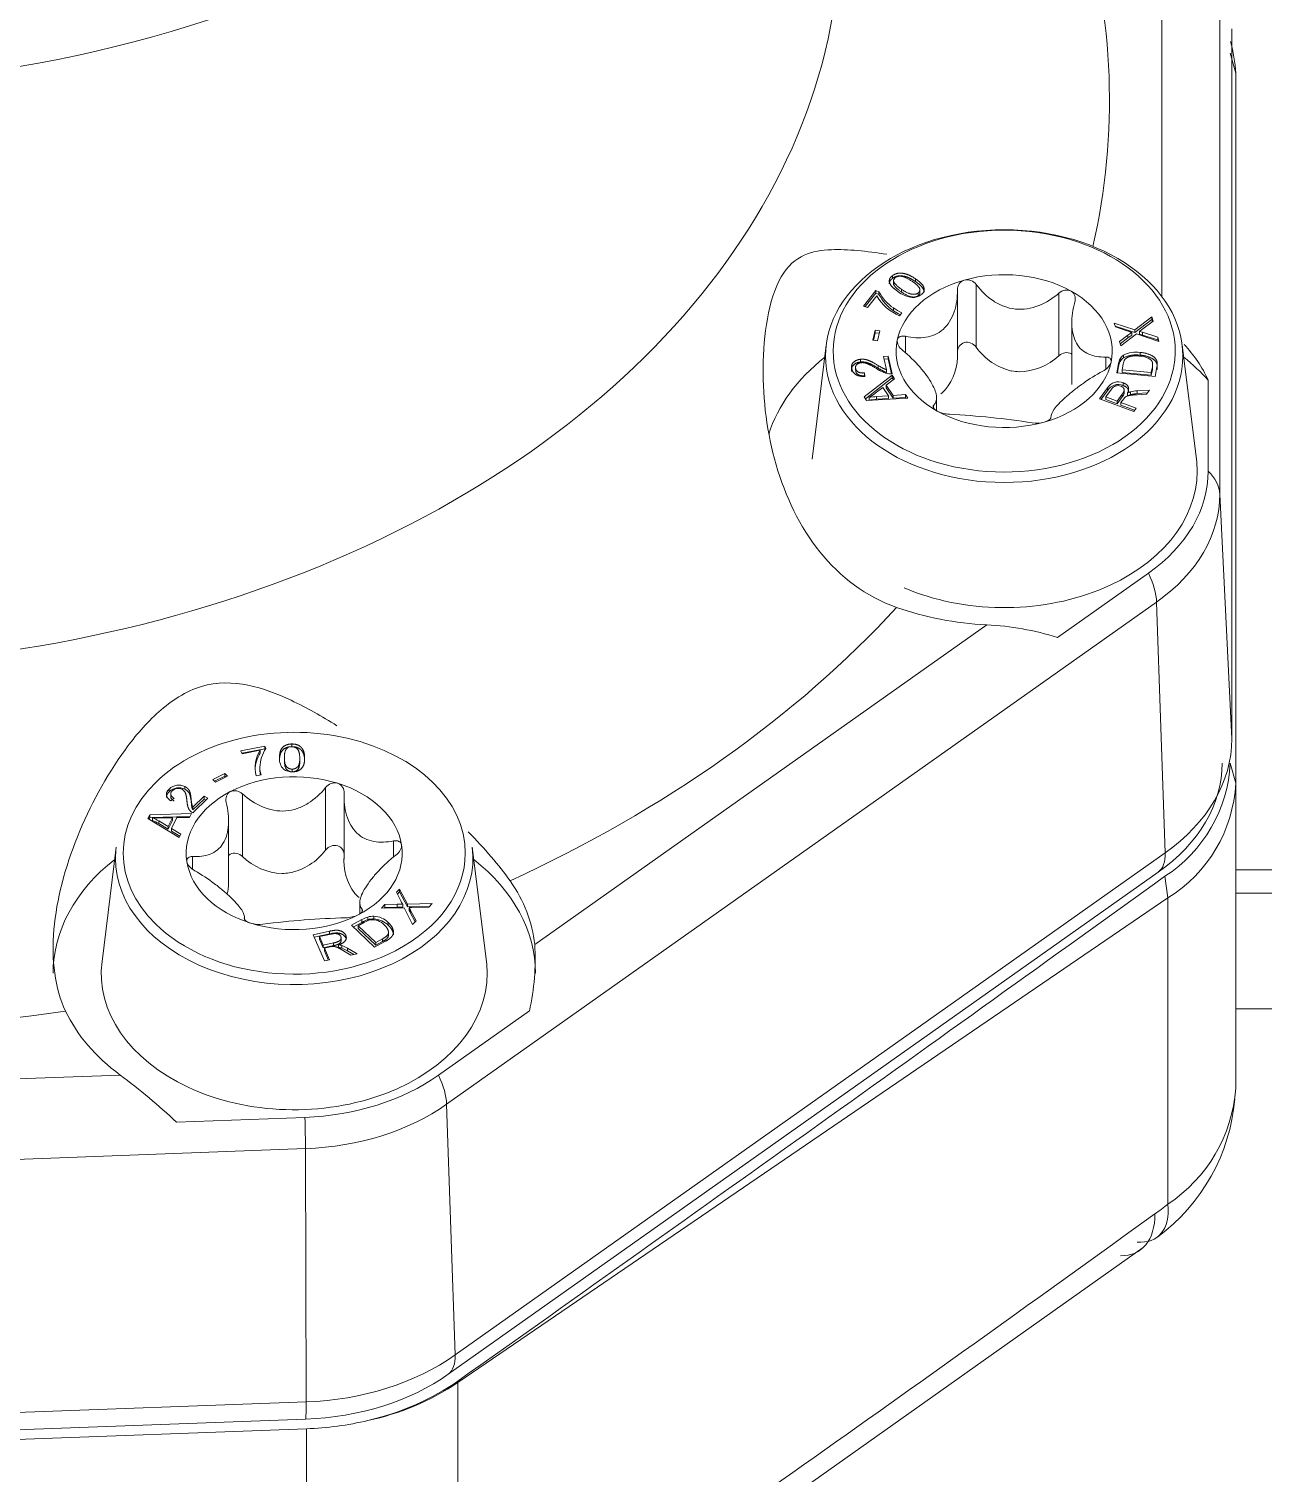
# Model space of a CAD drawing. Header units: millimetres. Extents: x 113490 to 142599, y -20467 to 115.
# Drawn here: x 125844.9 to 125876.88, y -7414.4 to -7376.98 of the extents above; entities that cross this region are included whole.
import ezdxf

# ---------------------------------------------------------------- set-up
doc = ezdxf.new("R2010")
doc.units = ezdxf.units.MM
doc.layers.add('DV1_0', color=7, linetype='Continuous')

msp = doc.modelspace()

# ---------------------------------------------------------------- linework, layer by layer
at = {"layer": 'DV1_0', "color": 7, "linetype": 'Continuous', "lineweight": 20}
for p, q in [((125875.759, -7389.039), (125875.759, -7370.638)), ((125874.26, -7372.958), (125874.26, -7383.917)), ((125876.072, -7376.979), (125876.072, -7395.379)), ((125867.279, -7383.372), (125867.279, -7383.443)), ((125867.509, -7383.724), (125867.509, -7383.794)), ((125867.873, -7383.455), (125867.873, -7383.526)), ((125869.448, -7383.606), (125869.448, -7385.225)), ((125867.943, -7383.822), (125867.943, -7383.893)), ((125871.593, -7383.828), (125871.593, -7385.447)), ((125867.618, -7384.945), (125867.618, -7385.383)), ((125866.446, -7385.54), (125866.446, -7385.611)), ((125872.804, -7385.481), (125872.804, -7385.799)), ((125873.139, -7385.652), (125873.139, -7385.722)), ((125873.694, -7385.361), (125873.694, -7385.432)), ((125866.324, -7385.78), (125866.324, -7385.851)), ((125874.013, -7385.735), (125874.013, -7385.805)), ((125872.852, -7386.283), (125872.852, -7386.354)), ((125873.259, -7386.15), (125873.259, -7386.221)), ((125868.344, -7386.735), (125868.344, -7386.803)), ((125873.23, -7386.445), (125873.23, -7386.516)), ((125876.072, -7395.379), (125875.759, -7389.039)), ((125855.723, -7404.843), (125874.123, -7391.832)), ((125874.345, -7398.329), (125874.123, -7391.832)), ((125869.72, -7392.423), (125858.006, -7400.705)), ((125851.71, -7395.508), (125851.71, -7395.579)), ((125851.518, -7395.871), (125851.518, -7395.942)), ((125851.723, -7396.159), (125851.723, -7396.23)), ((125848.534, -7396.674), (125848.534, -7396.745)), ((125848.942, -7396.611), (125848.942, -7396.682)), ((125850.433, -7396.804), (125850.433, -7398.424)), ((125852.587, -7396.637), (125852.587, -7398.256)), ((125854.348, -7398.021), (125854.348, -7398.44)), ((125874.345, -7398.329), (125855.944, -7411.34)), ((125849.139, -7398.426), (125849.139, -7398.754)), ((125924.876, -7398.77), (125876.173, -7398.77)), ((125874.416, -7399.498), (125874.339, -7398.934)), ((125856.015, -7412.055), (125874.416, -7399.498)), ((125874.416, -7399.498), (125874.416, -7407.43)), ((125853.534, -7399.791), (125853.534, -7399.843)), ((125853.529, -7400.059), (125853.529, -7400.13)), ((125854.211, -7400.135), (125854.211, -7400.206)), ((125852.691, -7400.359), (125852.691, -7400.43)), ((125853.111, -7400.47), (125853.111, -7400.541)), ((125854.059, -7400.558), (125854.059, -7400.629)), ((125852.794, -7400.663), (125852.794, -7400.734)), ((125847.264, -7404.087), (125838.761, -7404.402)), ((125855.944, -7411.34), (125855.723, -7404.843)), ((125838.761, -7406.487), (125852.065, -7405.994)), ((125852.081, -7412.556), (125852.065, -7405.994)), ((125856.015, -7412.055), (125856.015, -7412.015)), ((125856.015, -7412.055), (125856.015, -7420.442)), ((125852.081, -7412.556), (125838.761, -7413.05)), ((125852.087, -7413.253), (125852.087, -7421.67))]:
    msp.add_line(p, q, dxfattribs=at)
at = {"layer": 'DV1_0', "color": 7, "linetype": 'Continuous', "lineweight": 15}
for p, q in [((125876.073, -7395.416), (125876.073, -7377.016)), ((125876.173, -7378.126), (125876.032, -7377.605)), ((125876.173, -7396.527), (125876.173, -7378.126)), ((125866.53, -7384.16), (125866.844, -7383.76)), ((125866.844, -7383.76), (125866.844, -7383.83)), ((125866.844, -7383.76), (125866.927, -7383.792)), ((125866.927, -7383.792), (125866.927, -7383.863)), ((125867.305, -7383.469), (125867.305, -7383.602)), ((125867.31, -7383.526), (125867.31, -7383.597)), ((125867.987, -7383.813), (125867.987, -7383.742)), ((125868.962, -7383.743), (125868.962, -7385.362)), ((125866.634, -7384.2), (125866.53, -7384.16)), ((125866.844, -7383.83), (125866.573, -7384.176)), ((125866.871, -7383.898), (125866.634, -7384.2)), ((125866.927, -7383.863), (125866.844, -7383.83)), ((125867.305, -7384.21), (125867.305, -7384.281)), ((125867.522, -7384.334), (125867.461, -7384.412)), ((125873.561, -7384.776), (125873.999, -7384.442)), ((125873.999, -7384.512), (125873.561, -7384.846)), ((125874.032, -7384.554), (125873.733, -7384.78)), ((125873.999, -7384.442), (125874.032, -7384.554)), ((125873.999, -7384.442), (125873.999, -7384.512)), ((125874.015, -7384.567), (125873.999, -7384.512)), ((125866.767, -7385.047), (125866.832, -7384.784)), ((125866.832, -7384.855), (125866.784, -7385.049)), ((125866.832, -7384.784), (125866.832, -7384.855)), ((125866.832, -7384.784), (125866.953, -7384.799)), ((125866.937, -7384.867), (125866.832, -7384.855)), ((125866.953, -7384.799), (125866.889, -7385.062)), ((125871.925, -7384.582), (125871.925, -7386.197)), ((125873.054, -7384.703), (125873.025, -7384.603)), ((125873.025, -7384.603), (125873.561, -7384.776)), ((125873.561, -7384.846), (125873.048, -7384.681)), ((125873.355, -7384.803), (125873.054, -7384.703)), ((125873.164, -7385.079), (125873.378, -7384.916)), ((125873.598, -7384.883), (125873.195, -7385.188)), ((125873.378, -7384.916), (125873.378, -7384.986)), ((125873.482, -7384.843), (125873.482, -7384.913)), ((125873.561, -7384.776), (125873.561, -7384.846)), ((125874.184, -7385.077), (125873.598, -7384.883)), ((125873.734, -7384.78), (125873.682, -7384.818)), ((125873.682, -7384.818), (125873.761, -7384.84)), ((125873.682, -7384.818), (125873.682, -7384.889)), ((125873.761, -7384.911), (125873.682, -7384.889)), ((125873.761, -7384.841), (125874.152, -7384.967)), ((125873.761, -7384.841), (125873.761, -7384.911)), ((125874.152, -7385.037), (125873.761, -7384.911)), ((125865.56, -7385.171), (125865.192, -7388.13)), ((125866.889, -7385.062), (125866.767, -7385.047)), ((125873.195, -7385.188), (125873.164, -7385.079)), ((125873.378, -7384.986), (125873.18, -7385.137)), ((125874.152, -7384.967), (125874.184, -7385.077)), ((125874.152, -7384.967), (125874.152, -7385.037)), ((125874.161, -7385.069), (125874.152, -7385.037)), ((125875.154, -7388.13), (125874.786, -7385.171)), ((125867.046, -7385.469), (125867.162, -7385.455)), ((125867.126, -7385.811), (125867.046, -7385.469)), ((125867.162, -7385.526), (125867.062, -7385.538)), ((125867.162, -7385.455), (125867.162, -7385.526)), ((125867.162, -7385.455), (125867.27, -7385.916)), ((125867.254, -7385.918), (125867.162, -7385.526)), ((125873.092, -7385.893), (125873.139, -7385.652)), ((125873.177, -7385.528), (125873.177, -7385.599)), ((125873.255, -7385.664), (125873.227, -7385.811)), ((125873.268, -7385.432), (125873.268, -7385.503)), ((125874.02, -7385.736), (125874.02, -7385.666)), ((125866.32, -7385.752), (125866.32, -7385.822)), ((125866.542, -7386.515), (125867.267, -7385.949)), ((125866.553, -7385.893), (125866.553, -7385.964)), ((125866.553, -7385.893), (125866.561, -7385.983)), ((125866.555, -7385.981), (125866.553, -7385.964)), ((125867.267, -7386.019), (125866.574, -7386.561)), ((125866.905, -7385.698), (125866.905, -7385.768)), ((125867.332, -7386.045), (125867.11, -7386.211)), ((125867.126, -7385.811), (125867.126, -7385.881)), ((125867.267, -7385.949), (125867.267, -7386.019)), ((125867.267, -7385.949), (125867.332, -7386.045)), ((125867.3, -7386.069), (125867.267, -7386.019)), ((125874.083, -7385.989), (125873.092, -7385.893)), ((125873.139, -7385.722), (125873.105, -7385.894)), ((125873.227, -7385.811), (125873.984, -7385.884)), ((125873.227, -7385.811), (125873.227, -7385.882)), ((125873.227, -7385.882), (125873.984, -7385.955)), ((125873.984, -7385.884), (125874.013, -7385.735)), ((125873.984, -7385.955), (125874.013, -7385.805)), ((125873.984, -7385.884), (125873.984, -7385.955)), ((125874.132, -7385.735), (125874.083, -7385.989)), ((125867.03, -7386.27), (125866.826, -7386.422)), ((125867.178, -7386.487), (125867.03, -7386.27)), ((125867.11, -7386.211), (125867.11, -7386.282)), ((125867.11, -7386.211), (125867.291, -7386.479)), ((125867.291, -7386.549), (125867.11, -7386.282)), ((125872.646, -7386.561), (125872.852, -7386.283)), ((125872.852, -7386.354), (125872.687, -7386.576)), ((125872.952, -7386.316), (125872.805, -7386.515)), ((125873.281, -7386.404), (125873.281, -7386.333)), ((125873.369, -7386.416), (125873.369, -7386.487)), ((125873.45, -7386.383), (125873.45, -7386.453)), ((125873.619, -7386.358), (125873.94, -7386.339)), ((125873.619, -7386.358), (125873.619, -7386.428)), ((125873.886, -7386.413), (125873.619, -7386.428)), ((125873.94, -7386.339), (125873.864, -7386.442)), ((125875.46, -7386.082), (125875.46, -7388.439)), ((125866.604, -7386.606), (125866.542, -7386.515)), ((125867.672, -7386.545), (125866.604, -7386.606)), ((125866.669, -7386.53), (125866.669, -7386.601)), ((125866.865, -7386.506), (125867.178, -7386.487)), ((125866.865, -7386.506), (125866.865, -7386.577)), ((125866.865, -7386.577), (125867.178, -7386.558)), ((125867.178, -7386.487), (125867.178, -7386.558)), ((125867.291, -7386.479), (125867.611, -7386.456)), ((125867.291, -7386.479), (125867.291, -7386.549)), ((125867.611, -7386.527), (125867.291, -7386.549)), ((125867.611, -7386.456), (125867.611, -7386.527)), ((125867.611, -7386.456), (125867.672, -7386.545)), ((125867.626, -7386.548), (125867.611, -7386.527)), ((125868.422, -7386.871), (125868.422, -7386.535)), ((125873.531, -7386.89), (125872.646, -7386.561)), ((125872.805, -7386.515), (125873.098, -7386.623)), ((125872.805, -7386.515), (125872.805, -7386.585)), ((125872.805, -7386.585), (125873.098, -7386.694)), ((125873.098, -7386.623), (125873.23, -7386.445)), ((125873.098, -7386.694), (125873.23, -7386.516)), ((125873.098, -7386.623), (125873.098, -7386.694)), ((125873.271, -7386.565), (125873.199, -7386.661)), ((125873.199, -7386.661), (125873.593, -7386.807)), ((125873.199, -7386.661), (125873.199, -7386.732)), ((125873.552, -7386.862), (125873.199, -7386.732)), ((125873.593, -7386.807), (125873.531, -7386.89)), ((125873.864, -7386.442), (125873.618, -7386.457)), ((125873.912, -7391.083), (125871.555, -7392.749)), ((125850.391, -7395.685), (125851.014, -7395.562)), ((125850.423, -7395.765), (125850.391, -7395.685)), ((125851.014, -7395.633), (125850.417, -7395.75)), ((125850.894, -7395.672), (125850.423, -7395.765)), ((125850.894, -7395.672), (125850.894, -7395.743)), ((125851.014, -7395.562), (125851.014, -7395.633)), ((125851.014, -7395.562), (125851.04, -7395.627)), ((125851.025, -7395.659), (125851.014, -7395.633)), ((125850.884, -7396.122), (125850.884, -7396.193)), ((125851.517, -7395.853), (125851.517, -7395.923)), ((125851.916, -7395.959), (125851.916, -7395.888)), ((125876.173, -7396.527), (125876.032, -7396.005)), ((125849.664, -7396.427), (125849.974, -7396.275)), ((125849.734, -7396.499), (125849.664, -7396.427)), ((125849.974, -7396.345), (125849.71, -7396.475)), ((125850.045, -7396.346), (125849.734, -7396.499)), ((125849.974, -7396.275), (125849.974, -7396.345)), ((125849.974, -7396.275), (125850.045, -7396.346)), ((125849.998, -7396.369), (125849.974, -7396.345)), ((125850.912, -7396.306), (125850.791, -7396.331)), ((125876.173, -7396.527), (125876.173, -7404.43)), ((125848.572, -7396.802), (125848.572, -7396.872)), ((125848.662, -7396.913), (125848.577, -7396.98)), ((125849.53, -7396.912), (125849.142, -7397.29)), ((125849.147, -7397.144), (125849.435, -7396.863)), ((125849.435, -7396.863), (125849.53, -7396.912)), ((125849.435, -7396.863), (125849.435, -7396.934)), ((125853.064, -7396.869), (125853.064, -7398.492)), ((125849.105, -7396.953), (125849.105, -7397.024)), ((125849.435, -7396.934), (125849.147, -7397.214)), ((125849.147, -7397.144), (125849.147, -7397.214)), ((125849.483, -7396.959), (125849.435, -7396.934)), ((125847.979, -7397.44), (125848.028, -7397.344)), ((125848.79, -7397.934), (125847.979, -7397.44)), ((125848.028, -7397.415), (125848.007, -7397.457)), ((125848.028, -7397.344), (125849.107, -7397.312)), ((125848.028, -7397.344), (125848.028, -7397.415)), ((125849.07, -7397.383), (125848.028, -7397.415)), ((125848.101, -7397.419), (125848.101, -7397.49)), ((125848.263, -7397.501), (125848.502, -7397.645)), ((125848.263, -7397.501), (125848.263, -7397.572)), ((125848.263, -7397.572), (125848.502, -7397.715)), ((125848.617, -7397.419), (125848.32, -7397.422)), ((125848.502, -7397.645), (125848.617, -7397.419)), ((125848.502, -7397.715), (125848.617, -7397.489)), ((125848.502, -7397.645), (125848.502, -7397.715)), ((125848.732, -7397.417), (125848.59, -7397.696)), ((125848.617, -7397.419), (125848.617, -7397.489)), ((125849.056, -7397.412), (125848.732, -7397.417)), ((125849.107, -7397.312), (125849.056, -7397.412)), ((125850.072, -7399.107), (125850.072, -7397.489)), ((125848.59, -7397.696), (125848.59, -7397.766)), ((125848.59, -7397.696), (125848.838, -7397.841)), ((125848.81, -7397.896), (125848.59, -7397.766)), ((125848.838, -7397.841), (125848.79, -7397.934)), ((125847.159, -7398.182), (125846.792, -7401.141)), ((125856.753, -7401.141), (125856.386, -7398.182)), ((125855.766, -7411.84), (125874.167, -7398.829)), ((125854.425, -7399.351), (125854.505, -7399.266)), ((125854.535, -7399.573), (125854.425, -7399.351)), ((125854.505, -7399.337), (125854.448, -7399.397)), ((125854.505, -7399.266), (125854.707, -7399.657)), ((125854.505, -7399.266), (125854.505, -7399.337)), ((125854.707, -7399.728), (125854.505, -7399.337)), ((125924.904, -7399.37), (125876.173, -7399.37)), ((125853.473, -7399.615), (125853.473, -7399.908)), ((125854.036, -7399.762), (125854.123, -7399.67)), ((125854.625, -7399.751), (125854.036, -7399.762)), ((125854.123, -7399.741), (125854.104, -7399.761)), ((125854.123, -7399.67), (125854.438, -7399.663)), ((125854.123, -7399.67), (125854.123, -7399.741)), ((125854.438, -7399.734), (125854.123, -7399.741)), ((125854.438, -7399.663), (125854.438, -7399.734)), ((125854.584, -7399.664), (125854.584, -7399.735)), ((125854.841, -7400.182), (125854.625, -7399.751)), ((125854.707, -7399.657), (125855.351, -7399.643)), ((125854.707, -7399.657), (125854.707, -7399.728)), ((125855.283, -7399.716), (125854.707, -7399.728)), ((125854.824, -7399.747), (125854.75, -7399.748)), ((125854.75, -7399.748), (125854.783, -7399.803)), ((125854.75, -7399.748), (125854.75, -7399.819)), ((125854.783, -7399.874), (125854.75, -7399.819)), ((125854.782, -7399.804), (125854.93, -7400.089)), ((125854.782, -7399.804), (125854.782, -7399.874)), ((125854.906, -7400.114), (125854.782, -7399.874)), ((125855.261, -7399.739), (125854.824, -7399.747)), ((125855.351, -7399.643), (125855.261, -7399.739)), ((125850.481, -7400.036), (125850.481, -7399.997)), ((125853.253, -7400.205), (125853.529, -7400.059)), ((125853.852, -7400.771), (125853.253, -7400.205)), ((125853.529, -7400.13), (125853.301, -7400.251)), ((125853.598, -7400.127), (125853.43, -7400.216)), ((125853.43, -7400.216), (125853.888, -7400.648)), ((125853.43, -7400.216), (125853.43, -7400.287)), ((125853.68, -7399.992), (125853.68, -7400.063)), ((125853.84, -7399.971), (125853.84, -7400.041)), ((125854.93, -7400.089), (125854.841, -7400.182)), ((125852.267, -7400.45), (125852.691, -7400.359)), ((125852.557, -7401.127), (125852.267, -7400.45)), ((125852.691, -7400.43), (125852.294, -7400.515)), ((125852.728, -7400.433), (125852.426, -7400.498)), ((125852.426, -7400.498), (125852.522, -7400.721)), ((125852.426, -7400.498), (125852.426, -7400.568)), ((125852.426, -7400.568), (125852.522, -7400.792)), ((125852.988, -7400.602), (125852.988, -7400.532)), ((125853.43, -7400.287), (125853.888, -7400.719)), ((125854.142, -7400.618), (125853.852, -7400.771)), ((125853.888, -7400.648), (125854.059, -7400.558)), ((125853.888, -7400.719), (125854.059, -7400.629)), ((125853.888, -7400.648), (125853.888, -7400.719)), ((125854.212, -7400.415), (125854.212, -7400.485)), ((125854.215, -7400.46), (125854.215, -7400.389)), ((125852.522, -7400.721), (125852.794, -7400.663)), ((125852.522, -7400.721), (125852.522, -7400.792)), ((125852.522, -7400.792), (125852.794, -7400.734)), ((125852.702, -7400.767), (125852.555, -7400.799)), ((125852.555, -7400.799), (125852.684, -7401.099)), ((125852.555, -7400.799), (125852.555, -7400.869)), ((125852.656, -7401.105), (125852.555, -7400.869)), ((125852.921, -7400.712), (125852.921, -7400.783)), ((125853.011, -7400.729), (125853.011, -7400.8)), ((125853.241, -7400.98), (125853.054, -7400.866)), ((125853.155, -7400.797), (125853.4, -7400.946)), ((125853.155, -7400.797), (125853.155, -7400.868)), ((125853.314, -7400.964), (125853.155, -7400.868)), ((125853.4, -7400.946), (125853.241, -7400.98)), ((125852.684, -7401.099), (125852.557, -7401.127)), ((125857.868, -7402.427), (125855.511, -7404.094)), ((125925.093, -7402.37), (125876.173, -7402.37)), ((125852.049, -7405.184), (125848.721, -7405.307)), ((125856.019, -7421.115), (125873.776, -7408.558)), ((125838.761, -7413.498), (125852.068, -7413.005)), ((125852.087, -7413.253), (125838.761, -7413.747))]:
    msp.add_line(p, q, dxfattribs=at)
for centre, radius, start, end in [((125872.312, -7378.342), 3.867, 3.2015, 15.5934), ((125867.988, -7383.214), 1.208, 208.5998, 235.5642), ((125867.885, -7383.174), 0.769, 232.9762, 262.4812), ((125869.212, -7383.728), 0.25, 107.0519, 183.4544), ((125869.205, -7383.778), 0.297, 35.3073, 102.9843), ((125871.79, -7384.034), 0.286, 65.3756, 133.6958), ((125867.941, -7383.266), 1.243, 210.5714, 247.2932), ((125867.988, -7383.285), 1.208, 208.5998, 235.5642), ((125867.812, -7383.595), 0.343, 265.3026, 306.3842), ((125868.043, -7383.163), 1.281, 234.8125, 246.0281), ((125868.043, -7383.234), 1.281, 234.8125, 244.0181), ((125873.92, -7383.209), 1.691, 250.4821, 254.9749), ((125874.037, -7385.746), 1.06, 121.5747, 128.4458), ((125874.037, -7385.817), 1.06, 121.5747, 128.4458), ((125870.706, -7384.343), 1.537, 215.0198, 257.5052), ((125872.388, -7387.48), 3.375, 24.4573, 43.4492), ((125867.559, -7385.44), 1.405, 320.72, 3.1692), ((125870.521, -7384.275), 1.588, 271.2749, 312.4395), ((125872.56, -7385.474), 0.409, 294.3304, 340.005), ((125873.582, -7385.722), 0.449, 154.4293, 170.9945), ((125873.582, -7385.793), 0.449, 154.4293, 170.9945), ((125873.4, -7385.648), 0.253, 121.3992, 151.6162), ((125873.4, -7385.719), 0.253, 121.3992, 151.6162), ((125873.54, -7385.702), 0.287, 147.088, 172.3533), ((125873.586, -7386.025), 0.673, 80.787, 118.2596), ((125873.586, -7386.095), 0.673, 80.787, 118.2596), ((125873.668, -7385.98), 0.524, 53.9029, 89.395), ((125867.33, -7385.127), 0.803, 234.5133, 259.5166), ((125865.267, -7384.333), 2.607, 302.5455, 306.7277), ((125873.131, -7386.449), 0.325, 66.8351, 149.3911), ((125873.131, -7386.519), 0.325, 66.8351, 149.3911), ((125873.123, -7386.423), 0.201, 68.8094, 147.9), ((125873.565, -7386.774), 0.408, 106.3073, 118.5824), ((125873.671, -7387.3), 0.944, 93.1703, 103.5609), ((125873.671, -7387.371), 0.944, 93.1703, 103.5609), ((125867.003, -7388.436), 1.934, 94.0751, 99.9232), ((125867.003, -7388.507), 1.934, 94.0751, 99.9232), ((125873.519, -7386.74), 0.304, 133.8058, 144.9442), ((125873.565, -7386.845), 0.408, 106.3073, 118.5824), ((125868.77, -7386.257), 0.707, 241.9407, 268.6917), ((125867.641, -7408.23), 21.295, 81.1993, 87.003), ((125871.014, -7386.508), 0.687, 260.3541, 286.4107), ((125869.394, -7399.574), 7.159, 72.4291, 87.3896), ((125851.547, -7396.112), 0.787, 146.0231, 196.108), ((125851.547, -7396.183), 0.787, 146.0231, 180.0814), ((125851.784, -7396.133), 0.9, 145.7386, 178.5196), ((125851.525, -7396.118), 0.641, 179.3326, 197.1366), ((125851.766, -7395.898), 0.376, 176.1581, 224.0712), ((125851.703, -7395.895), 0.336, 232.025, 273.7405), ((125872.322, -7395.815), 3.715, 302.8858, 357.0574), ((125851.525, -7396.188), 0.641, 180.437, 190.9067), ((125852.825, -7396.814), 0.297, 75.6703, 143.2355), ((125852.819, -7396.761), 0.248, 354.4374, 71.2575), ((125848.782, -7396.93), 0.356, 63.3776, 134.1969), ((125848.782, -7397), 0.356, 63.3776, 134.1969), ((125848.765, -7396.882), 0.223, 63.4699, 132.7817), ((125850.229, -7397.009), 0.289, 45.0629, 113.1218), ((125848.263, -7393.462), 3.961, 267.6599, 270.8257), ((125847.508, -7398.795), 1.499, 59.7234, 66.6565), ((125847.508, -7398.866), 1.499, 59.7234, 66.6565), ((125851.331, -7397.31), 1.572, 281.448, 323.0092), ((125854.435, -7398.54), 1.376, 174.3669, 217.6035), ((125851.521, -7397.307), 1.559, 225.7311, 267.7563), ((125848.576, -7399.073), 1.498, 347.2529, 358.5382), ((125854.497, -7401.281), 1.619, 86.9316, 92.1176), ((125854.497, -7401.352), 1.619, 86.9316, 92.1176), ((125855.273, -7399.234), 0.813, 204.6607, 211.9856), ((125850.859, -7399.488), 0.697, 252.2606, 278.1805), ((125853.765, -7422.304), 22.303, 91.676, 97.2296), ((125853.111, -7399.298), 0.712, 270.0828, 296.5375), ((125853.986, -7400.882), 0.941, 108.9378, 119.0447), ((125853.986, -7400.953), 0.941, 108.9378, 119.0447), ((125853.897, -7400.647), 0.6, 104.4671, 119.8753), ((125853.82, -7400.43), 0.46, 87.5186, 107.7627), ((125853.82, -7400.5), 0.46, 87.5186, 107.7627), ((125853.807, -7400.46), 0.398, 42.3756, 98.616), ((125853.811, -7400.537), 0.567, 45.157, 87.0747), ((125853.811, -7400.608), 0.567, 45.157, 87.0747), ((125852.833, -7401.327), 0.575, 95.8864, 103.1747), ((125852.878, -7401.183), 0.473, 73.6195, 84.7636), ((125852.878, -7401.254), 0.473, 73.6195, 84.7636), ((125852.761, -7401.448), 0.76, 58.7921, 70.7888), ((125852.761, -7401.518), 0.76, 58.7921, 70.7888), ((125851.785, -7401.073), 6.232, 347.4468, 3.3803), ((125837.303, -7417.457), 16.673, 46.779, 53.3107), ((125871.21, -7404.288), 4.957, 306.3945, 355.0901), ((125852.313, -7406.533), 6.648, 281.8726, 303.8408)]:
    msp.add_arc(centre, radius, start, end, dxfattribs=at)
at = {"layer": 'DV1_0', "color": 7, "linetype": 'Continuous', "lineweight": 20}
for centre, radius, start, end in [((125872.459, -7396.335), 3.719, 301.7448, 357.0474), ((125872.226, -7404.133), 3.959, 303.5889, 355.6887), ((125205.094, -6480.4), 1143.415, 304.720539, 305.808243), ((125868.729, -7400.275), 9.14, 305.8143, 308.4788)]:
    msp.add_arc(centre, radius, start, end, dxfattribs=at)
for centre, major_axis, ratio, start_param, end_param in [((125838.761, -7360.455), (-25.436, 0), 0.707107, 0, 2.650107), ((125838.761, -7374.301), (27.166, 0), 0.707107, 3.053085, 6.283185), ((125838.761, -7378.815), (-34.139, 0), 0.707107, 2.983486, 3.350631), ((125870.173, -7385.328), (4.432, 0), 0.707107, 4.561554, 6.138096), ((125874.26, -7389.076), (1.5, 0), 0.707107, 0.034907, 0.643501), ((125870.173, -7389.039), (-5.586, 0), 0.707107, 2.356194, 3.141593), ((125873.063, -7391.119), (0.866, -1.225), 0.5, 0.650386, 1.258981), ((125838.761, -7378.815), (34.139, 0), 0.707107, 5.288749, 5.706825), ((125870.173, -7395.379), (5.899, 0), 0.707107, 5.497787, 6.283185), ((125873.285, -7397.617), (0.866, -1.225), 0.5, 0.027033, 0.650386), ((125851.773, -7398.339), (4.432, 0), 0.707107, 3.767992, 5.345675), ((125838.761, -7378.815), (-34.139, 0), 0.707107, 1.361758, 1.779835), ((125854.663, -7404.13), (0.866, -1.225), 0.5, 0.650386, 1.258981), ((125851.773, -7402.05), (5.586, 0), 0.707107, 4.764749, 5.497787), ((125851.986, -7404.973), (0.056, -1.499), 0.037007, 0.819619, 1.428214), ((125851.773, -7408.391), (5.899, 0), 0.707107, 4.764749, 5.497787), ((125854.884, -7410.628), (0.866, -1.225), 0.5, 0.027033, 0.650386), ((125852.003, -7411.535), (0.056, -1.499), 0.037007, 0.196266, 0.819619)]:
    msp.add_ellipse(centre, major_axis=major_axis, ratio=ratio, start_param=start_param, end_param=end_param, dxfattribs=at)
at = {"layer": 'DV1_0', "color": 7, "linetype": 'Continuous', "lineweight": 15}
for centre, major_axis, ratio, start_param, end_param in [((125874.573, -7377.016), (-1.5, 0), 0.707107, 3.141593, 3.176499), ((125870.173, -7385.328), (4.432, 0), 0.707107, 0, 4.561554), ((125867.464, -7383.5), (0.158, 0), 0.707107, 2.36845, 3.376905), ((125870.173, -7385.328), (-2.8, 0), 0.707107, 4.043701, 5.090898), ((125870.173, -7385.328), (-2.8, 0), 0.707107, 5.090898, 6.138096), ((125870.173, -7385.328), (-2.8, 0), 0.707107, 2.996503, 4.043701), ((125870.173, -7385.328), (2.8, 0), 0.707107, 2.996503, 4.043701), ((125870.173, -7388.439), (6.25, 0), 0.707107, 2.410491, 2.923461), ((125870.173, -7385.328), (2.8, 0), 0.707107, 5.090898, 6.138096), ((125870.173, -7385.328), (4.432, 0), 0.707107, 6.138096, 6.283185), ((125870.173, -7388.439), (6.25, 0), 0.707107, 0.562502, 0.731102), ((125867.228, -7385.769), (0.213, 0), 0.707107, 4.503633, 4.91367), ((125870.714, -7384.65), (-1.721, 0), 0.707107, 1.372113, 1.479301), ((125867.241, -7385.627), (1.721, 0), 0.707107, -0.722282, -0.615094), ((125870.173, -7385.328), (2.8, 0), 0.707107, 4.043701, 5.090898), ((125870.173, -7388.439), (5, 0), 0.707107, 0, 0.087601), ((125870.173, -7388.439), (5, 0), 0.707107, 4.167749, 6.283185), ((125870.173, -7388.439), (5.287, 0), 0.707107, 5.497787, 6.283185), ((125870.173, -7388.015), (-6.25, 0), 0.707107, 1.108449, 1.498157), ((125851.773, -7398.339), (4.432, 0), 0.707107, 0, 3.767992), ((125874.573, -7395.416), (-1.5, 0), 0.707107, 3.141593, 3.176499), ((125851.711, -7395.691), (-0.158, 0), 0.707107, 4.717622, 5.726077), ((125870.173, -7396.005), (-5.648, 0), 0.707107, 2.356194, 3.141593), ((125851.773, -7398.339), (-2.8, 0), 0.707107, 4.298477, 5.345675), ((125851.773, -7398.339), (2.8, 0), 0.707107, 0.109687, 1.156884), ((125851.773, -7398.339), (2.8, 0), 0.707107, 2.204082, 3.25128), ((125849.26, -7397.166), (-0.213, 0), 0.707107, 0.569619, 0.979656), ((125851.773, -7398.468), (-4.631, 0), 0.707107, 0, 3.229193), ((125851.773, -7398.468), (-4.631, 0), 0.707107, 6.195585, 6.283185), ((125851.773, -7398.339), (-2.8, 0), 0.707107, 2.204082, 3.25128), ((125851.773, -7398.339), (4.432, 0), 0.707107, 5.345675, 6.283185), ((125851.773, -7401.45), (6.25, 0), 0.707107, 2.410491, 3.141593), ((125851.773, -7398.339), (-2.8, 0), 0.707107, 0.109687, 1.156884), ((125851.773, -7401.45), (6.25, 0), 0.707107, 0, 0.731102), ((125851.363, -7397.65), (1.721, 0), 0.707107, 4.768482, 4.87567), ((125853.045, -7412.117), (57.3, 40.501), 0.023272, -1.535376, -1.206524), ((125851.773, -7401.026), (6.25, 0), 0.707107, 0.07264, 0.462348), ((125854.785, -7398.713), (-1.721, 0), 0.707107, 0.579692, 0.68688), ((125851.773, -7398.339), (2.8, 0), 0.707107, 4.298477, 5.345675), ((125851.773, -7401.45), (5, 0), 0.707107, 3.053992, 6.283185), ((125851.773, -7401.45), (5, 0), 0.707107, 0, 0.087601), ((125851.773, -7401.026), (-6.25, 0), 0.707107, 0.32305, 0.765118), ((125851.773, -7401.45), (5.287, 0), 0.707107, 4.764749, 5.497787), ((125851.773, -7409.016), (5.648, 0), 0.707107, 4.764749, 5.497787), ((125851.769, -7409.014), (6.004, 0), 0.707107, 5.036418, 5.49809), ((125851.773, -7409.016), (6, 0), 0.707107, 4.764749, 5.036003)]:
    msp.add_ellipse(centre, major_axis=major_axis, ratio=ratio, start_param=start_param, end_param=end_param, dxfattribs=at)
msp.add_ellipse((125870.173, -7385.457), major_axis=(-4.631, 0), ratio=0.707107, dxfattribs=at)
for points, degree, knots in [([(125867.385, -7391.97), (125866.599, -7391.693), (125865.918, -7391.182), (125864.871, -7389.879), (125864.5, -7389.095), (125864.026, -7387.457), (125863.916, -7386.595), (125863.927, -7385.324), (125863.961, -7384.895), (125864.109, -7384.081), (125864.227, -7383.693), (125864.56, -7383.117), (125864.769, -7382.943), (125865.208, -7382.745), (125865.445, -7382.71), (125866.125, -7382.683), (125866.595, -7382.737), (125867.133, -7382.819)], 3, [0, 0, 0, 0, 0.125, 0.125, 0.25, 0.25, 0.375, 0.375, 0.4375, 0.4375, 0.5, 0.5, 0.5625, 0.5625, 0.625, 0.625, 0.7316155, 0.7316155, 0.7316155, 0.7316155]), ([(125867.279, -7383.443), (125867.203, -7383.499), (125867.194, -7383.575), (125867.195, -7383.587)], 2, [0, 0, 0, 0.3333333, 0.3925086, 0.3925086, 0.3925086]), ([(125867.618, -7384.945), (125867.798, -7384.984), (125867.972, -7384.997), (125868.224, -7384.958), (125868.304, -7384.936), (125868.455, -7384.868), (125868.528, -7384.821), (125868.655, -7384.708), (125868.711, -7384.639), (125868.807, -7384.485), (125868.846, -7384.401), (125868.938, -7384.133), (125868.964, -7383.94), (125868.962, -7383.743)], 3, [0, 0, 0, 0, 0.25, 0.25, 0.375, 0.375, 0.5, 0.5, 0.625, 0.625, 0.75, 0.75, 1, 1, 1, 1]), ([(125868.099, -7383.797), (125868.097, -7383.743), (125868, -7383.612), (125867.873, -7383.526)], 2, [0.3919716, 0.3919716, 0.3919716, 0.6666667, 1, 1, 1]), ([(125869.448, -7383.606), (125869.573, -7383.769), (125869.719, -7383.913), (125869.978, -7384.083), (125870.069, -7384.13), (125870.261, -7384.202), (125870.363, -7384.227), (125870.566, -7384.248), (125870.669, -7384.245), (125870.873, -7384.213), (125870.971, -7384.186), (125871.26, -7384.072), (125871.434, -7383.961), (125871.593, -7383.828)], 3, [0, 0, 0, 0, 0.25, 0.25, 0.375, 0.375, 0.5, 0.5, 0.625, 0.625, 0.75, 0.75, 1, 1, 1, 1]), ([(125871.909, -7383.774), (125871.956, -7383.801), (125871.989, -7383.844), (125872.02, -7383.945), (125872.019, -7384.002), (125872.003, -7384.057)], 3, [0, 0, 0, 0, 0.5, 0.5, 1, 1, 1, 1]), ([(125872.003, -7384.057), (125871.948, -7384.249), (125871.92, -7384.44), (125871.928, -7384.719), (125871.939, -7384.808), (125871.979, -7384.975), (125872.009, -7385.054), (125872.084, -7385.188), (125872.131, -7385.247), (125872.239, -7385.342), (125872.299, -7385.379), (125872.495, -7385.464), (125872.643, -7385.484), (125872.804, -7385.481)], 3, [0, 0, 0, 0, 0.25, 0.25, 0.375, 0.375, 0.5, 0.5, 0.625, 0.625, 0.75, 0.75, 1, 1, 1, 1]), ([(125867.403, -7385.042), (125867.411, -7385), (125867.439, -7384.969), (125867.518, -7384.936), (125867.567, -7384.934), (125867.618, -7384.945)], 3, [0, 0, 0, 0, 0.5, 0.5, 1, 1, 1, 1]), ([(125867.543, -7385.311), (125867.497, -7385.273), (125867.457, -7385.228), (125867.405, -7385.134), (125867.394, -7385.083), (125867.403, -7385.042)], 3, [0, 0, 0, 0, 0.5, 0.5, 1, 1, 1, 1]), ([(125868.344, -7386.735), (125868.399, -7386.678), (125868.426, -7386.608), (125868.419, -7386.47), (125868.408, -7386.42), (125868.368, -7386.306), (125868.338, -7386.242), (125868.262, -7386.108), (125868.216, -7386.035), (125868.108, -7385.886), (125868.048, -7385.811), (125867.851, -7385.585), (125867.704, -7385.442), (125867.543, -7385.311)], 3, [0, 0, 0, 0, 0.25, 0.25, 0.375, 0.375, 0.5, 0.5, 0.625, 0.625, 0.75, 0.75, 1, 1, 1, 1]), ([(125869.448, -7385.225), (125869.412, -7385.179), (125869.364, -7385.141), (125869.256, -7385.097), (125869.194, -7385.092), (125869.083, -7385.123), (125869.037, -7385.158), (125868.976, -7385.25), (125868.961, -7385.305), (125868.962, -7385.362)], 3, [0, 0, 0, 0, 0.25, 0.25, 0.5, 0.5, 0.75, 0.75, 1, 1, 1, 1]), ([(125871.925, -7385.404), (125871.92, -7385.4), (125871.915, -7385.397), (125871.863, -7385.368), (125871.805, -7385.36), (125871.692, -7385.381), (125871.638, -7385.408), (125871.593, -7385.447)], 3, [0.4709474, 0.4709474, 0.4709474, 0.4709474, 0.5, 0.5, 0.75, 0.75, 1, 1, 1, 1]), ([(125872.804, -7385.481), (125872.85, -7385.48), (125872.89, -7385.491), (125872.941, -7385.537), (125872.952, -7385.572), (125872.944, -7385.614)], 3, [0, 0, 0, 0, 0.5, 0.5, 1, 1, 1, 1]), ([(125872.728, -7385.847), (125872.548, -7385.943), (125872.374, -7386.052), (125872.123, -7386.232), (125872.043, -7386.292), (125871.891, -7386.414), (125871.819, -7386.475), (125871.692, -7386.588), (125871.635, -7386.643), (125871.539, -7386.743), (125871.5, -7386.789), (125871.409, -7386.916), (125871.382, -7386.986), (125871.384, -7387.049)], 3, [0, 0, 0, 0, 0.25, 0.25, 0.375, 0.375, 0.5, 0.5, 0.625, 0.625, 0.75, 0.75, 1, 1, 1, 1]), ([(125873.23, -7386.516), (125873.273, -7386.459), (125873.282, -7386.411), (125873.281, -7386.401)], 2, [0, 0, 0, 0.3333333, 0.4215788, 0.4215788, 0.4215788]), ([(125873.399, -7386.381), (125873.399, -7386.35), (125873.354, -7386.256), (125873.259, -7386.221)], 2, [0.3031389, 0.3031389, 0.3031389, 0.5, 1, 1, 1]), ([(125868.437, -7386.881), (125868.391, -7386.855), (125868.357, -7386.826), (125868.326, -7386.774), (125868.328, -7386.752), (125868.344, -7386.735)], 3, [0, 0, 0, 0, 0.5, 0.5, 1, 1, 1, 1]), ([(125871.384, -7387.049), (125871.385, -7387.067), (125871.371, -7387.089), (125871.31, -7387.131), (125871.263, -7387.152), (125871.208, -7387.168)], 3, [0, 0, 0, 0, 0.5, 0.5, 1, 1, 1, 1]), ([(125845.846, -7402.429), (125845.567, -7401.84), (125845.476, -7401.103), (125845.614, -7399.534), (125845.837, -7398.706), (125846.475, -7397.116), (125846.889, -7396.343), (125847.653, -7395.299), (125847.938, -7394.964), (125848.589, -7394.384), (125848.964, -7394.14), (125849.772, -7393.898), (125850.189, -7393.907), (125850.96, -7394.065), (125851.33, -7394.207), (125852.095, -7394.566), (125852.488, -7394.788), (125852.878, -7395.036)], 3, [0, 0, 0, 0, 0.125, 0.125, 0.25, 0.25, 0.375, 0.375, 0.4375, 0.4375, 0.5, 0.5, 0.5625, 0.5625, 0.625, 0.625, 0.6951478, 0.6951478, 0.6951478, 0.6951478]), ([(125848.662, -7396.984), (125848.586, -7396.945), (125848.572, -7396.883), (125848.572, -7396.873)], 2, [0, 0, 0, 0.5, 0.590308, 0.590308, 0.590308]), ([(125850.011, -7397.023), (125849.997, -7396.968), (125849.998, -7396.911), (125850.032, -7396.811), (125850.067, -7396.768), (125850.116, -7396.743)], 3, [0, 0, 0, 0, 0.5, 0.5, 1, 1, 1, 1]), ([(125850.433, -7396.804), (125850.588, -7396.942), (125850.758, -7397.057), (125851.045, -7397.177), (125851.143, -7397.208), (125851.345, -7397.244), (125851.45, -7397.25), (125851.653, -7397.234), (125851.755, -7397.213), (125851.95, -7397.145), (125852.043, -7397.1), (125852.307, -7396.937), (125852.457, -7396.797), (125852.587, -7396.637)], 3, [0, 0, 0, 0, 0.25, 0.25, 0.375, 0.375, 0.5, 0.5, 0.625, 0.625, 0.75, 0.75, 1, 1, 1, 1]), ([(125853.066, -7396.785), (125853.057, -7396.983), (125853.077, -7397.175), (125853.158, -7397.446), (125853.194, -7397.531), (125853.283, -7397.686), (125853.337, -7397.757), (125853.458, -7397.874), (125853.527, -7397.922), (125853.674, -7397.994), (125853.752, -7398.019), (125853.998, -7398.063), (125854.17, -7398.055), (125854.348, -7398.021)], 3, [0, 0, 0, 0, 0.25, 0.25, 0.375, 0.375, 0.5, 0.5, 0.625, 0.625, 0.75, 0.75, 1, 1, 1, 1]), ([(125849.139, -7398.426), (125849.303, -7398.434), (125849.454, -7398.417), (125849.659, -7398.337), (125849.722, -7398.302), (125849.835, -7398.21), (125849.885, -7398.152), (125849.968, -7398.02), (125850.001, -7397.943), (125850.048, -7397.777), (125850.063, -7397.688), (125850.081, -7397.409), (125850.06, -7397.216), (125850.011, -7397.023)], 3, [0, 0, 0, 0, 0.25, 0.25, 0.375, 0.375, 0.5, 0.5, 0.625, 0.625, 0.75, 0.75, 1, 1, 1, 1]), ([(125854.348, -7398.021), (125854.4, -7398.011), (125854.448, -7398.014), (125854.523, -7398.048), (125854.549, -7398.08), (125854.556, -7398.122)], 3, [0, 0, 0, 0, 0.5, 0.5, 1, 1, 1, 1]), ([(125850.433, -7398.424), (125850.388, -7398.384), (125850.335, -7398.355), (125850.223, -7398.332), (125850.164, -7398.337), (125850.099, -7398.371), (125850.084, -7398.382), (125850.07, -7398.395)], 3, [0, 0, 0, 0, 0.25, 0.25, 0.5, 0.5, 0.58799, 0.58799, 0.58799, 0.58799]), ([(125853.066, -7398.404), (125853.068, -7398.348), (125853.056, -7398.292), (125852.999, -7398.2), (125852.954, -7398.163), (125852.844, -7398.129), (125852.784, -7398.132), (125852.673, -7398.173), (125852.624, -7398.21), (125852.587, -7398.256)], 3, [0, 0, 0, 0, 0.25, 0.25, 0.5, 0.5, 0.75, 0.75, 1, 1, 1, 1]), ([(125854.406, -7398.388), (125854.242, -7398.515), (125854.091, -7398.654), (125853.886, -7398.875), (125853.824, -7398.948), (125853.71, -7399.094), (125853.66, -7399.166), (125853.577, -7399.299), (125853.544, -7399.361), (125853.497, -7399.474), (125853.482, -7399.525), (125853.464, -7399.662), (125853.485, -7399.733), (125853.534, -7399.791)], 3, [0, 0, 0, 0, 0.25, 0.25, 0.375, 0.375, 0.5, 0.5, 0.625, 0.625, 0.75, 0.75, 1, 1, 1, 1]), ([(125854.556, -7398.122), (125854.562, -7398.164), (125854.549, -7398.213), (125854.494, -7398.308), (125854.453, -7398.352), (125854.406, -7398.388)], 3, [0, 0, 0, 0, 0.5, 0.5, 1, 1, 1, 1]), ([(125848.989, -7398.556), (125848.983, -7398.514), (125848.996, -7398.479), (125849.052, -7398.434), (125849.092, -7398.424), (125849.139, -7398.426)], 3, [0, 0, 0, 0, 0.5, 0.5, 1, 1, 1, 1]), ([(125849.197, -7398.794), (125849.145, -7398.765), (125849.097, -7398.728), (125849.022, -7398.645), (125848.996, -7398.598), (125848.989, -7398.556)], 3, [0, 0, 0, 0, 0.5, 0.5, 1, 1, 1, 1]), ([(125850.479, -7400.029), (125850.488, -7399.966), (125850.468, -7399.896), (125850.387, -7399.766), (125850.351, -7399.72), (125850.262, -7399.618), (125850.208, -7399.561), (125850.087, -7399.445), (125850.019, -7399.383), (125849.871, -7399.257), (125849.793, -7399.194), (125849.547, -7399.008), (125849.375, -7398.894), (125849.197, -7398.794)], 3, [0, 0, 0, 0, 0.25, 0.25, 0.375, 0.375, 0.5, 0.5, 0.625, 0.625, 0.75, 0.75, 1, 1, 1, 1]), ([(125853.534, -7399.791), (125853.548, -7399.808), (125853.547, -7399.831), (125853.513, -7399.882), (125853.478, -7399.91), (125853.43, -7399.935)], 3, [0, 0, 0, 0, 0.5, 0.5, 1, 1, 1, 1]), ([(125850.646, -7400.152), (125850.592, -7400.135), (125850.547, -7400.113), (125850.489, -7400.069), (125850.477, -7400.047), (125850.479, -7400.029)], 3, [0, 0, 0, 0, 0.5, 0.5, 1, 1, 1, 1]), ([(125854.344, -7400.45), (125854.344, -7400.446), (125854.342, -7400.392), (125854.279, -7400.27), (125854.211, -7400.206)], 2, [0.5846828, 0.5846828, 0.5846828, 0.6, 0.8, 1, 1, 1])]:
    msp.add_open_spline(points, degree=degree, knots=knots, dxfattribs=at)
for points, degree in [([(125867.422, -7383.788), (125867.294, -7383.701), (125867.188, -7383.558), (125867.203, -7383.428), (125867.279, -7383.372)], 2), ([(125867.279, -7383.372), (125867.334, -7383.331), (125867.465, -7383.3), (125867.608, -7383.32), (125867.765, -7383.383), (125867.873, -7383.455)], 2), ([(125867.873, -7383.526), (125867.765, -7383.453), (125867.608, -7383.391), (125867.465, -7383.371), (125867.334, -7383.402), (125867.279, -7383.443)], 2), ([(125867.785, -7383.52), (125867.607, -7383.399), (125867.41, -7383.379), (125867.351, -7383.422)], 2), ([(125867.309, -7383.526), (125867.332, -7383.603), (125867.509, -7383.724)], 2), ([(125867.309, -7383.597), (125867.332, -7383.674), (125867.509, -7383.794)], 2), ([(125867.509, -7383.724), (125867.688, -7383.844), (125867.885, -7383.865), (125867.943, -7383.822)], 2), ([(125867.509, -7383.794), (125867.688, -7383.915), (125867.885, -7383.936), (125867.943, -7383.893)], 2), ([(125867.943, -7383.822), (125868.001, -7383.779), (125867.963, -7383.64), (125867.785, -7383.52)], 2), ([(125867.873, -7383.455), (125868, -7383.542), (125868.106, -7383.684), (125868.091, -7383.815), (125868.016, -7383.871)], 2), ([(125867.943, -7383.893), (125867.988, -7383.859), (125867.987, -7383.81)], 2), ([(125866.223, -7385.79), (125866.199, -7385.689), (125866.329, -7385.554), (125866.446, -7385.54)], 2), ([(125866.446, -7385.611), (125866.329, -7385.624), (125866.199, -7385.76), (125866.223, -7385.86)], 2), ([(125866.463, -7385.629), (125866.391, -7385.637), (125866.31, -7385.722), (125866.324, -7385.78)], 2), ([(125866.446, -7385.54), (125866.505, -7385.533), (125866.627, -7385.554), (125866.772, -7385.619), (125866.905, -7385.698)], 2), ([(125866.905, -7385.768), (125866.772, -7385.689), (125866.627, -7385.624), (125866.505, -7385.604), (125866.446, -7385.611)], 2), ([(125866.864, -7385.78), (125866.705, -7385.682), (125866.533, -7385.621), (125866.463, -7385.629)], 2), ([(125873.673, -7385.456), (125873.518, -7385.441), (125873.337, -7385.497), (125873.299, -7385.546)], 2), ([(125873.694, -7385.361), (125873.806, -7385.372), (125873.974, -7385.426), (125874.076, -7385.495), (125874.129, -7385.571), (125874.144, -7385.672), (125874.132, -7385.735)], 2), ([(125874.132, -7385.806), (125874.144, -7385.743), (125874.129, -7385.642), (125874.076, -7385.566), (125873.974, -7385.497), (125873.806, -7385.442), (125873.694, -7385.432)], 2), ([(125874.013, -7385.735), (125874.026, -7385.665), (125874.005, -7385.583), (125873.976, -7385.557)], 2), ([(125866.561, -7385.983), (125866.42, -7385.99), (125866.246, -7385.889), (125866.223, -7385.79)], 2), ([(125866.324, -7385.78), (125866.338, -7385.842), (125866.461, -7385.903), (125866.553, -7385.893)], 2), ([(125866.553, -7385.964), (125866.461, -7385.974), (125866.338, -7385.912), (125866.324, -7385.851)], 2), ([(125866.905, -7385.698), (125867.014, -7385.764), (125867.089, -7385.8), (125867.126, -7385.811)], 2), ([(125867.126, -7385.881), (125867.089, -7385.871), (125867.014, -7385.835), (125866.905, -7385.768)], 2), ([(125874.013, -7385.805), (125874.02, -7385.767), (125874.02, -7385.736)], 2), ([(125873.23, -7386.445), (125873.273, -7386.388), (125873.287, -7386.312), (125873.238, -7386.252), (125873.196, -7386.236)], 2), ([(125873.259, -7386.15), (125873.354, -7386.185), (125873.418, -7386.32), (125873.369, -7386.416)], 2), ([(125873.618, -7386.457), (125873.511, -7386.464), (125873.392, -7386.479), (125873.33, -7386.504), (125873.309, -7386.52)], 2), ([(125851.391, -7395.873), (125851.389, -7395.747), (125851.459, -7395.593), (125851.6, -7395.51), (125851.71, -7395.508)], 2), ([(125851.71, -7395.579), (125851.6, -7395.58), (125851.459, -7395.664), (125851.389, -7395.818), (125851.391, -7395.944)], 2), ([(125851.576, -7395.632), (125851.514, -7395.697), (125851.518, -7395.871)], 2), ([(125851.71, -7395.508), (125851.79, -7395.508), (125851.913, -7395.552), (125851.993, -7395.638), (125852.041, -7395.761), (125852.043, -7395.866)], 2), ([(125852.043, -7395.937), (125852.041, -7395.832), (125851.993, -7395.708), (125851.913, -7395.623), (125851.79, -7395.578), (125851.71, -7395.579)], 2), ([(125851.916, -7395.867), (125851.913, -7395.693), (125851.795, -7395.579), (125851.71, -7395.58)], 2), ([(125851.518, -7395.871), (125851.521, -7396.046), (125851.639, -7396.16), (125851.723, -7396.159)], 2), ([(125851.518, -7395.942), (125851.521, -7396.117), (125851.639, -7396.23), (125851.723, -7396.23)], 2), ([(125851.723, -7396.159), (125851.807, -7396.158), (125851.92, -7396.041), (125851.916, -7395.867)], 2), ([(125851.723, -7396.23), (125851.807, -7396.229), (125851.92, -7396.112), (125851.916, -7395.938)], 2), ([(125852.043, -7395.866), (125852.045, -7395.991), (125851.976, -7396.144), (125851.834, -7396.229), (125851.725, -7396.23)], 2), ([(125848.577, -7396.98), (125848.47, -7396.914), (125848.45, -7396.756), (125848.534, -7396.674)], 2), ([(125848.534, -7396.745), (125848.457, -7396.82), (125848.459, -7396.892)], 2), ([(125848.614, -7396.718), (125848.562, -7396.769), (125848.586, -7396.874), (125848.662, -7396.913)], 2), ([(125848.993, -7396.99), (125848.98, -7396.842), (125848.922, -7396.712), (125848.865, -7396.682)], 2), ([(125848.942, -7396.611), (125848.99, -7396.636), (125849.056, -7396.712), (125849.092, -7396.831), (125849.105, -7396.953)], 2), ([(125849.105, -7397.024), (125849.092, -7396.902), (125849.056, -7396.783), (125848.99, -7396.707), (125848.942, -7396.682)], 2), ([(125849.081, -7397.247), (125849.041, -7397.204), (125849.001, -7397.086), (125848.993, -7396.99)], 2), ([(125849.105, -7396.953), (125849.115, -7397.055), (125849.132, -7397.118), (125849.147, -7397.144)], 2), ([(125849.147, -7397.214), (125849.132, -7397.189), (125849.115, -7397.125), (125849.105, -7397.024)], 2), ([(125856.285, -7397.788), (125856.708, -7398.218), (125857.08, -7398.649), (125857.366, -7399.055)], 3), ([(125854.212, -7400.415), (125854.222, -7400.368), (125854.169, -7400.256), (125854.101, -7400.191)], 2), ([(125854.211, -7400.135), (125854.279, -7400.199), (125854.342, -7400.321), (125854.345, -7400.422), (125854.305, -7400.501), (125854.214, -7400.58), (125854.142, -7400.618)], 2), ([(125852.691, -7400.359), (125852.819, -7400.331), (125852.968, -7400.339), (125853.087, -7400.415), (125853.111, -7400.47)], 2), ([(125853.111, -7400.541), (125853.087, -7400.485), (125852.968, -7400.41), (125852.819, -7400.402), (125852.691, -7400.43)], 2), ([(125852.98, -7400.498), (125852.96, -7400.45), (125852.835, -7400.41), (125852.728, -7400.433)], 2), ([(125852.794, -7400.663), (125852.881, -7400.644), (125852.968, -7400.598), (125852.994, -7400.531), (125852.98, -7400.498)], 2), ([(125852.794, -7400.734), (125852.881, -7400.715), (125852.968, -7400.669), (125852.994, -7400.602), (125852.98, -7400.569)], 2), ([(125853.111, -7400.47), (125853.142, -7400.543), (125853.052, -7400.669), (125852.921, -7400.712)], 2), ([(125854.059, -7400.558), (125854.138, -7400.516), (125854.206, -7400.447), (125854.212, -7400.415)], 2), ([(125854.059, -7400.629), (125854.138, -7400.587), (125854.206, -7400.518), (125854.212, -7400.485)], 2), ([(125854.212, -7400.485), (125854.215, -7400.473), (125854.215, -7400.461)], 2), ([(125853.054, -7400.866), (125852.972, -7400.817), (125852.873, -7400.768), (125852.805, -7400.754), (125852.774, -7400.755)], 2), ([(125873.19, -7408.769), (125873.744, -7408.779), (125874.086, -7408.361), (125874.077, -7407.687)], 3), ([(125874.416, -7407.43), (125874.476, -7408.083), (125874.166, -7408.464), (125873.617, -7408.413)], 3)]:
    msp.add_open_spline(points, degree=degree, dxfattribs=at)

doc.saveas('drawing.dxf')
